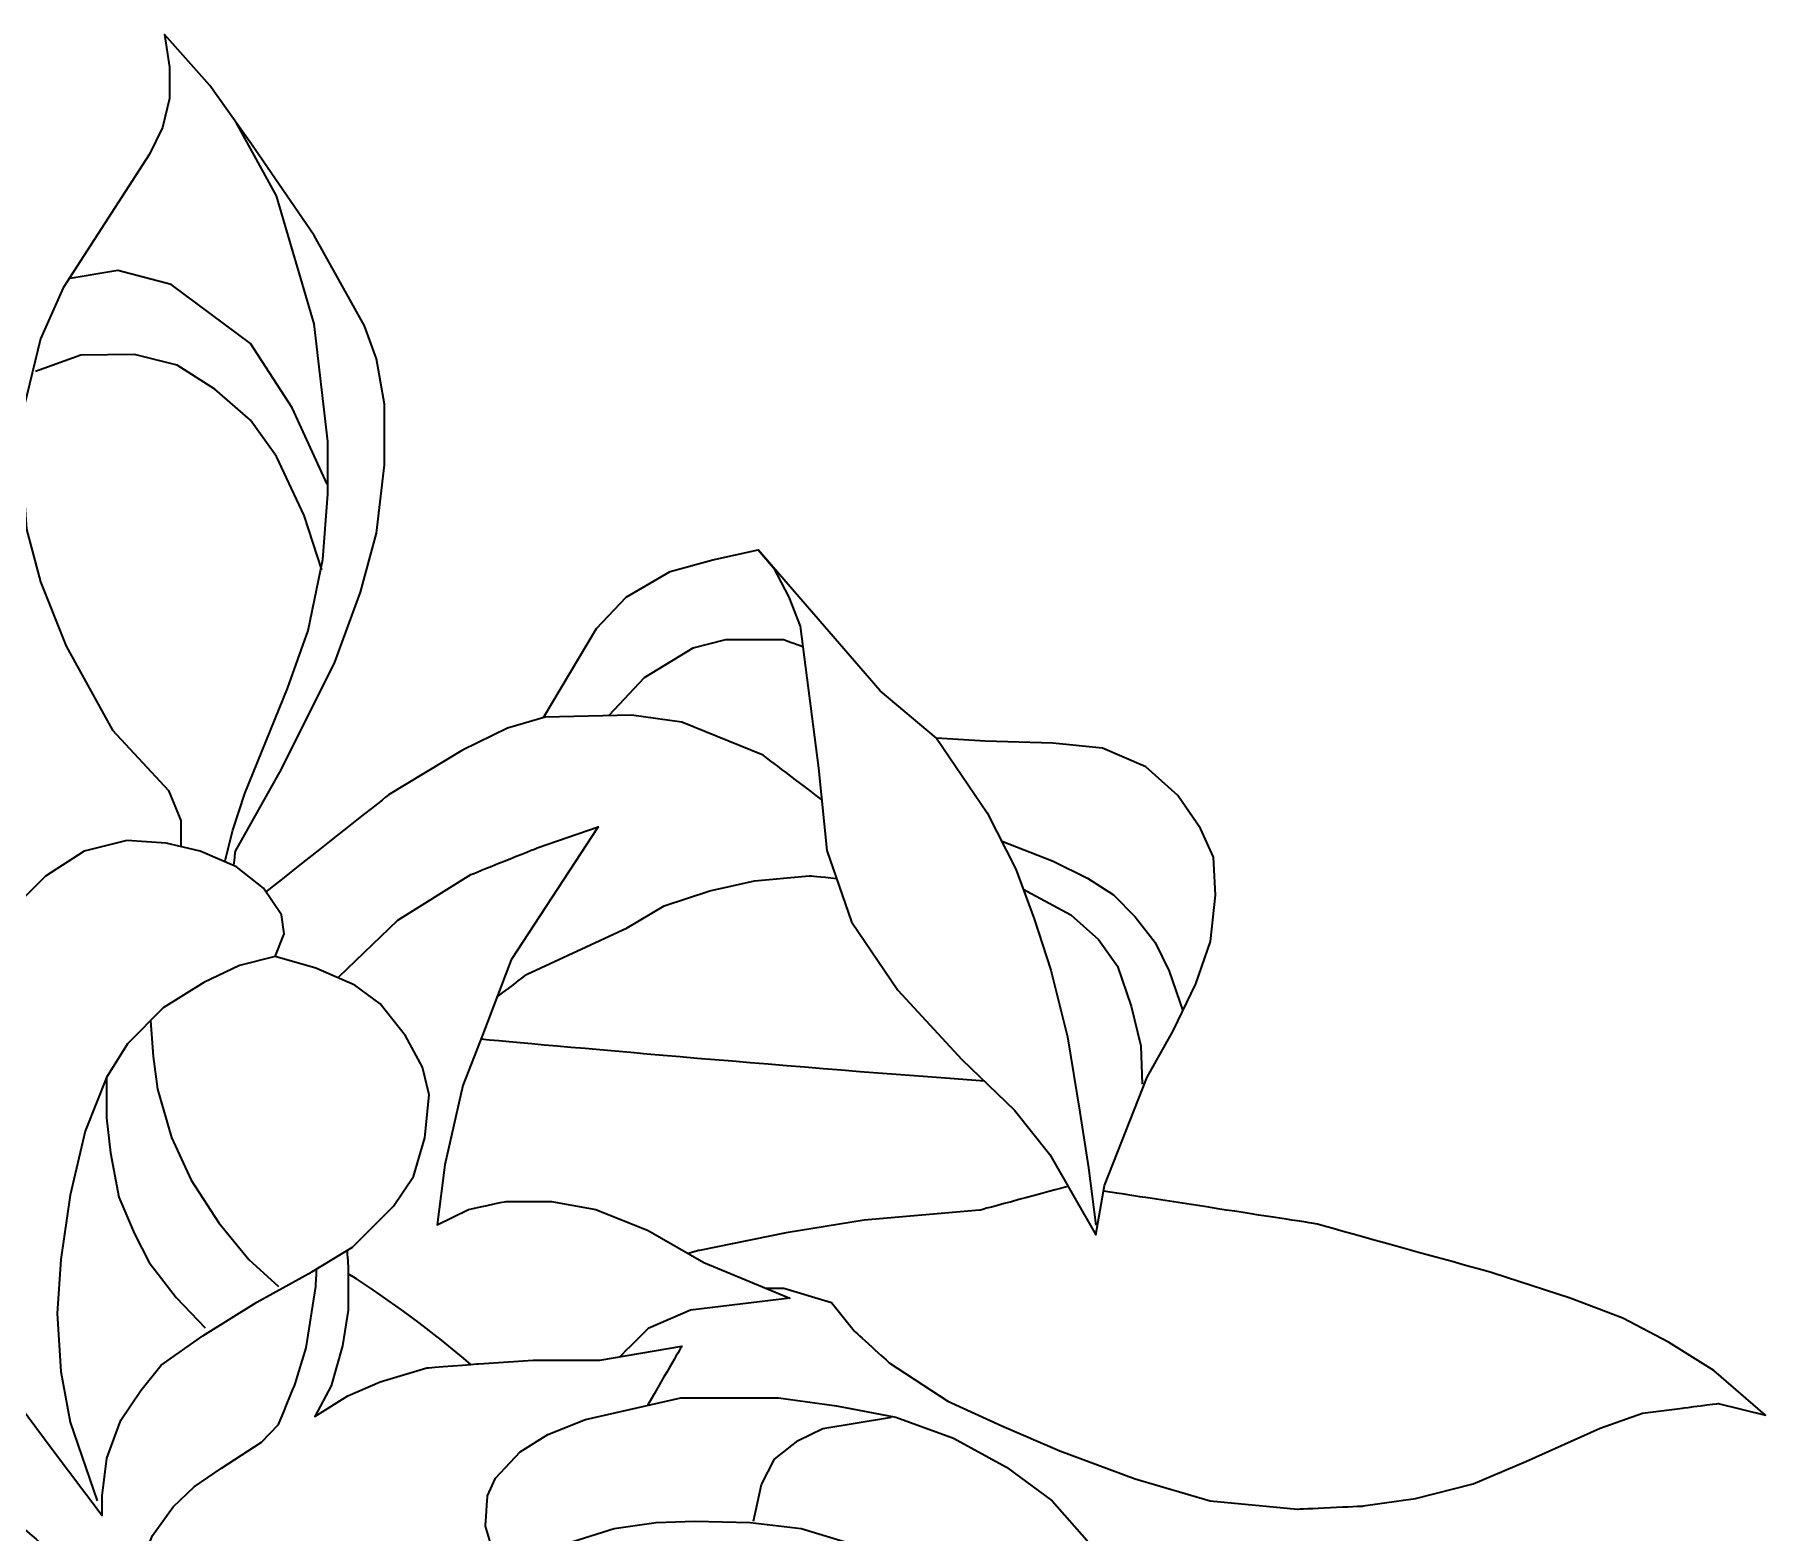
# Model space of a CAD drawing. Header units: millimetres. Extents: x -674 to -111, y -202 to 174.
# Drawn here: x -307.8 to -110.8, y 3.7 to 174.2 of the extents above; entities that cross this region are included whole.
import ezdxf

# ---------------------------------------------------------------- set-up
doc = ezdxf.new("R2010")
doc.units = ezdxf.units.MM
doc.layers.add('ceco.net 299', color=7, linetype='Continuous')

msp = doc.modelspace()

# ---------------------------------------------------------------- linework, layer by layer
at = {"layer": 'ceco.net 299', "color": 93, "lineweight": 35}
for points, knots in [([(-285.14, 79.62), (-285.04, 80.46), (-284.95, 81.26), (-284.95, 81.26), (-284.95, 81.26), (-284.95, 81.26), (-279.7, 90.58), (-279.7, 90.58), (-279.7, 90.58), (-279.7, 90.58), (-273.64, 102.75), (-273.64, 102.75), (-273.64, 102.75), (-273.64, 102.75), (-270.72, 110.75), (-270.72, 110.75), (-270.72, 110.75), (-270.72, 110.75), (-268.9, 117.44), (-268.9, 117.44), (-268.9, 117.44), (-268.9, 117.44), (-267.98, 125.21), (-267.98, 125.21), (-267.98, 125.21), (-267.98, 125.21), (-267.98, 132.12), (-267.98, 132.12), (-267.98, 132.12), (-267.98, 132.12), (-268.9, 137.27), (-268.9, 137.27), (-268.9, 137.27), (-268.9, 137.27), (-270.27, 141.04), (-270.27, 141.04), (-270.27, 141.04), (-270.27, 141.04), (-275.98, 151.33), (-275.98, 151.33), (-275.98, 151.33), (-275.98, 151.33), (-283.13, 161.73), (-283.13, 161.73), (-283.13, 161.73), (-283.13, 161.73), (-287.87, 168.41), (-287.87, 168.41), (-287.87, 168.41), (-287.87, 168.41), (-293.01, 174.19), (-293.01, 174.19), (-293.01, 174.19), (-293.01, 174.19), (-292.44, 170.47), (-292.44, 170.47), (-292.44, 170.47), (-292.44, 170.47), (-292.44, 166.93), (-292.44, 166.93), (-292.44, 166.93), (-292.44, 166.93), (-293.24, 163.61), (-293.24, 163.61), (-293.24, 163.61), (-293.24, 163.61), (-294.73, 160.58), (-294.73, 160.58), (-294.73, 160.58), (-294.73, 160.58), (-304.56, 145.38), (-304.56, 145.38), (-304.56, 145.38), (-304.56, 145.38), (-307.13, 139.55), (-307.13, 139.55), (-307.13, 139.55), (-307.13, 139.55), (-309.01, 131.89), (-309.01, 131.89), (-309.01, 131.89), (-309.01, 131.89), (-309.13, 123.89), (-309.13, 123.89), (-309.13, 123.89), (-309.13, 123.89), (-308.73, 117.89), (-308.73, 117.89), (-308.73, 117.89), (-308.73, 117.89), (-307.13, 111.89), (-307.13, 111.89), (-307.13, 111.89), (-307.13, 111.89), (-304.21, 104.58), (-304.21, 104.58), (-304.21, 104.58), (-304.21, 104.58), (-298.96, 95.03), (-298.96, 95.03), (-298.96, 95.03), (-298.96, 95.03), (-292.56, 88.17), (-292.56, 88.17), (-292.56, 88.17), (-292.56, 88.17), (-291.18, 84.75), (-291.18, 84.75), (-291.18, 84.75), (-291.18, 84.75), (-291.18, 83.16), (-291.18, 81.78)], [0.0174767, 0.0174767, 0.0174767, 0.0174767, 0.0333333, 0.0333333, 0.0333333, 0.0333333, 0.0666667, 0.0666667, 0.0666667, 0.0666667, 0.1, 0.1, 0.1, 0.1, 0.1333333, 0.1333333, 0.1333333, 0.1333333, 0.1666667, 0.1666667, 0.1666667, 0.1666667, 0.2, 0.2, 0.2, 0.2, 0.2333333, 0.2333333, 0.2333333, 0.2333333, 0.2666667, 0.2666667, 0.2666667, 0.2666667, 0.3, 0.3, 0.3, 0.3, 0.3333333, 0.3333333, 0.3333333, 0.3333333, 0.3666667, 0.3666667, 0.3666667, 0.3666667, 0.4, 0.4, 0.4, 0.4, 0.4333333, 0.4333333, 0.4333333, 0.4333333, 0.4666667, 0.4666667, 0.4666667, 0.4666667, 0.5, 0.5, 0.5, 0.5, 0.5333333, 0.5333333, 0.5333333, 0.5333333, 0.5666667, 0.5666667, 0.5666667, 0.5666667, 0.6, 0.6, 0.6, 0.6, 0.6333333, 0.6333333, 0.6333333, 0.6333333, 0.6666667, 0.6666667, 0.6666667, 0.6666667, 0.7, 0.7, 0.7, 0.7, 0.7333333, 0.7333333, 0.7333333, 0.7333333, 0.7666667, 0.7666667, 0.7666667, 0.7666667, 0.8, 0.8, 0.8, 0.8, 0.8333333, 0.8333333, 0.8333333, 0.8333333, 0.8666667, 0.8666667, 0.8666667, 0.8666667, 0.9, 0.9, 0.9, 0.9, 0.9189611, 0.9189611, 0.9189611, 0.9189611]), ([(-286.15, 80.04), (-286.15, 80.04), (-285.24, 83.66), (-285.24, 83.66), (-285.24, 83.66), (-285.24, 83.66), (-283.87, 87.83), (-283.87, 87.83), (-283.87, 87.83), (-283.87, 87.83), (-279.01, 99.78), (-279.01, 99.78), (-279.01, 99.78), (-279.01, 99.78), (-276.67, 106.35), (-276.67, 106.35), (-276.67, 106.35), (-276.67, 106.35), (-275.01, 114.46), (-275.01, 114.46), (-275.01, 114.46), (-275.01, 114.46), (-274.44, 121.89), (-274.44, 121.89), (-274.44, 121.89), (-274.44, 121.89), (-274.44, 127.89), (-274.44, 127.89), (-274.44, 127.89), (-274.44, 127.89), (-275.98, 141.27), (-275.98, 141.27), (-275.98, 141.27), (-275.98, 141.27), (-280.27, 155.84), (-280.27, 155.84), (-280.27, 155.84), (-280.27, 155.84), (-284.92, 164.25), (-284.92, 164.25)], [0, 0, 0, 0, 0.1, 0.1, 0.1, 0.1, 0.2, 0.2, 0.2, 0.2, 0.3, 0.3, 0.3, 0.3, 0.4, 0.4, 0.4, 0.4, 0.5, 0.5, 0.5, 0.5, 0.6, 0.6, 0.6, 0.6, 0.7, 0.7, 0.7, 0.7, 0.8, 0.8, 0.8, 0.8, 0.9, 0.9, 0.9, 0.9, 1, 1, 1, 1]), ([(-274.5, 123.04), (-274.5, 123.04), (-278.5, 131.72), (-278.5, 131.72), (-278.5, 131.72), (-278.5, 131.72), (-283.24, 139.04), (-283.24, 139.04), (-283.24, 139.04), (-283.24, 139.04), (-292.27, 145.73), (-292.27, 145.73), (-292.27, 145.73), (-292.27, 145.73), (-298.33, 147.33), (-298.33, 147.33), (-298.33, 147.33), (-298.33, 147.33), (-303.99, 146.41), (-303.99, 146.41)], [0, 0, 0, 0, 0.2, 0.2, 0.2, 0.2, 0.4, 0.4, 0.4, 0.4, 0.6, 0.6, 0.6, 0.6, 0.8, 0.8, 0.8, 0.8, 1, 1, 1, 1]), ([(-275.12, 113.26), (-275.12, 113.26), (-277.12, 119.44), (-277.12, 119.44), (-277.12, 119.44), (-277.12, 119.44), (-280.27, 126.18), (-280.27, 126.18), (-280.27, 126.18), (-280.27, 126.18), (-283.24, 130.29), (-283.24, 130.29), (-283.24, 130.29), (-283.24, 130.29), (-287.3, 133.84), (-287.3, 133.84), (-287.3, 133.84), (-287.3, 133.84), (-291.58, 136.58), (-291.58, 136.58), (-291.58, 136.58), (-291.58, 136.58), (-296.44, 137.78), (-296.44, 137.78), (-296.44, 137.78), (-296.44, 137.78), (-302.56, 137.72), (-302.56, 137.72), (-302.56, 137.72), (-302.56, 137.72), (-307.7, 135.84), (-307.7, 135.84)], [0, 0, 0, 0, 0.125, 0.125, 0.125, 0.125, 0.25, 0.25, 0.25, 0.25, 0.375, 0.375, 0.375, 0.375, 0.5, 0.5, 0.5, 0.5, 0.625, 0.625, 0.625, 0.625, 0.75, 0.75, 0.75, 0.75, 0.875, 0.875, 0.875, 0.875, 1, 1, 1, 1]), ([(-249.87, 96.47), (-249.87, 96.47), (-243.86, 106.58), (-243.86, 106.58), (-243.86, 106.58), (-243.86, 106.58), (-240.49, 110.18), (-240.49, 110.18), (-240.49, 110.18), (-240.49, 110.18), (-235.46, 113.09), (-235.46, 113.09), (-235.46, 113.09), (-235.46, 113.09), (-230.6, 114.41), (-230.6, 114.41), (-230.6, 114.41), (-230.6, 114.41), (-225.46, 115.55), (-225.46, 115.55)], [0, 0, 0, 0, 0.2, 0.2, 0.2, 0.2, 0.4, 0.4, 0.4, 0.4, 0.6, 0.6, 0.6, 0.6, 0.8, 0.8, 0.8, 0.8, 1, 1, 1, 1]), ([(-225.46, 115.55), (-225.46, 115.55), (-211.57, 99.49), (-211.57, 99.49), (-211.57, 99.49), (-211.57, 99.49), (-205.17, 94.12), (-205.17, 94.12), (-205.17, 94.12), (-205.17, 94.12), (-199.63, 93.78), (-199.63, 93.78), (-199.63, 93.78), (-199.63, 93.78), (-191.91, 93.55), (-191.91, 93.55), (-191.91, 93.55), (-191.91, 93.55), (-186.26, 92.98), (-186.26, 92.98), (-186.26, 92.98), (-186.26, 92.98), (-181.34, 90.86), (-181.34, 90.86), (-181.34, 90.86), (-181.34, 90.86), (-177.68, 87.6), (-177.68, 87.6), (-177.68, 87.6), (-177.68, 87.6), (-175.11, 83.83), (-175.11, 83.83), (-175.11, 83.83), (-175.11, 83.83), (-173.63, 80.57), (-173.63, 80.57), (-173.63, 80.57), (-173.63, 80.57), (-173.4, 76.23), (-173.4, 76.23), (-173.4, 76.23), (-173.4, 76.23), (-173.97, 70.97), (-173.97, 70.97), (-173.97, 70.97), (-173.97, 70.97), (-175.63, 66.17), (-175.63, 66.17), (-175.63, 66.17), (-175.63, 66.17), (-178.2, 60.8), (-178.2, 60.8), (-178.2, 60.8), (-178.2, 60.8), (-181.17, 55.54), (-181.17, 55.54), (-181.17, 55.54), (-181.17, 55.54), (-186.03, 43.2), (-186.03, 43.2), (-186.03, 43.2), (-186.03, 43.2), (-187, 37.6), (-187, 37.6), (-187, 37.6), (-187, 37.6), (-192.26, 46.74), (-192.26, 46.74), (-192.26, 46.74), (-192.26, 46.74), (-196.26, 51.77), (-196.26, 51.77), (-196.26, 51.77), (-196.26, 51.77), (-202.26, 57.54), (-202.26, 57.54), (-202.26, 57.54), (-202.26, 57.54), (-209.57, 65.43), (-209.57, 65.43), (-209.57, 65.43), (-209.57, 65.43), (-214.83, 73.2), (-214.83, 73.2), (-214.83, 73.2), (-214.83, 73.2), (-217.63, 81.32), (-217.63, 81.32), (-217.63, 81.32), (-217.63, 81.32), (-218.6, 90.69), (-218.6, 90.69), (-218.6, 90.69), (-218.6, 90.69), (-220.66, 106.86), (-220.66, 106.86), (-220.66, 106.86), (-220.66, 106.86), (-221.97, 110.18), (-221.97, 110.18), (-221.97, 110.18), (-221.97, 110.18), (-223.69, 113.49), (-223.69, 113.49), (-223.69, 113.49), (-223.69, 113.49), (-225.46, 115.55), (-225.46, 115.55), (-225.46, 115.55), (-225.46, 115.55), (-225.46, 115.55), (-225.46, 115.55)], [0, 0, 0, 0, 0.035714, 0.035714, 0.035714, 0.035714, 0.071429, 0.071429, 0.071429, 0.071429, 0.107143, 0.107143, 0.107143, 0.107143, 0.142857, 0.142857, 0.142857, 0.142857, 0.178571, 0.178571, 0.178571, 0.178571, 0.214286, 0.214286, 0.214286, 0.214286, 0.25, 0.25, 0.25, 0.25, 0.285714, 0.285714, 0.285714, 0.285714, 0.321429, 0.321429, 0.321429, 0.321429, 0.357143, 0.357143, 0.357143, 0.357143, 0.392857, 0.392857, 0.392857, 0.392857, 0.428571, 0.428571, 0.428571, 0.428571, 0.464286, 0.464286, 0.464286, 0.464286, 0.5, 0.5, 0.5, 0.5, 0.535714, 0.535714, 0.535714, 0.535714, 0.571429, 0.571429, 0.571429, 0.571429, 0.607143, 0.607143, 0.607143, 0.607143, 0.642857, 0.642857, 0.642857, 0.642857, 0.678571, 0.678571, 0.678571, 0.678571, 0.714286, 0.714286, 0.714286, 0.714286, 0.75, 0.75, 0.75, 0.75, 0.785714, 0.785714, 0.785714, 0.785714, 0.821429, 0.821429, 0.821429, 0.821429, 0.857143, 0.857143, 0.857143, 0.857143, 0.892857, 0.892857, 0.892857, 0.892857, 0.928571, 0.928571, 0.928571, 0.928571, 0.964286, 0.964286, 0.964286, 0.964286, 1, 1, 1, 1]), ([(-220.36, 104.51), (-221.12, 104.78), (-222.6, 105.32), (-222.6, 105.32), (-222.6, 105.32), (-222.6, 105.32), (-229.18, 105.32), (-229.18, 105.32), (-229.18, 105.32), (-229.18, 105.32), (-232.89, 104.35), (-232.89, 104.35), (-232.89, 104.35), (-232.89, 104.35), (-238.43, 100.98), (-238.43, 100.98), (-238.43, 100.98), (-238.43, 100.98), (-242.44, 96.69), (-242.44, 96.69)], [0.051558, 0.051558, 0.051558, 0.051558, 0.2, 0.2, 0.2, 0.2, 0.4, 0.4, 0.4, 0.4, 0.6, 0.6, 0.6, 0.6, 0.8, 0.8, 0.8, 0.8, 1, 1, 1, 1]), ([(-218.23, 87.13), (-221.44, 89.56), (-224.89, 92.18), (-224.89, 92.18), (-224.89, 92.18), (-224.89, 92.18), (-234.15, 95.95), (-234.15, 95.95), (-234.15, 95.95), (-234.15, 95.95), (-239.86, 96.75), (-239.86, 96.75), (-239.86, 96.75), (-239.86, 96.75), (-249.69, 96.52), (-249.69, 96.52), (-249.69, 96.52), (-249.69, 96.52), (-253.98, 95.26), (-253.98, 95.26), (-253.98, 95.26), (-253.98, 95.26), (-259.12, 92.75), (-259.12, 92.75), (-259.12, 92.75), (-259.12, 92.75), (-267.52, 87.66), (-267.52, 87.66), (-267.52, 87.66), (-267.52, 87.66), (-275.05, 81.71), (-281.48, 76.63)], [1.0178969, 1.0178969, 1.0178969, 1.0178969, 1.0384615, 1.0384615, 1.0384615, 1.0384615, 1.0769231, 1.0769231, 1.0769231, 1.0769231, 1.1153846, 1.1153846, 1.1153846, 1.1153846, 1.1538462, 1.1538462, 1.1538462, 1.1538462, 1.1923077, 1.1923077, 1.1923077, 1.1923077, 1.2307692, 1.2307692, 1.2307692, 1.2307692, 1.2692308, 1.2692308, 1.2692308, 1.2692308, 1.2912765, 1.2912765, 1.2912765, 1.2912765]), ([(-205.17, 94.12), (-205.17, 94.12), (-199.4, 85.6), (-199.4, 85.6), (-199.4, 85.6), (-199.4, 85.6), (-196.14, 79.2), (-196.14, 79.2), (-196.14, 79.2), (-196.14, 79.2), (-194.03, 73.54), (-194.03, 73.54), (-194.03, 73.54), (-194.03, 73.54), (-192.14, 67.72), (-192.14, 67.72), (-192.14, 67.72), (-192.14, 67.72), (-190.26, 60.11), (-190.26, 60.11), (-190.26, 60.11), (-190.26, 60.11), (-188.83, 51.54), (-188.83, 51.54), (-188.83, 51.54), (-188.83, 51.54), (-187.86, 45.2), (-187.86, 45.2), (-187.86, 45.2), (-187.86, 45.2), (-187, 38.68), (-187, 38.68)], [0, 0, 0, 0, 0.125, 0.125, 0.125, 0.125, 0.25, 0.25, 0.25, 0.25, 0.375, 0.375, 0.375, 0.375, 0.5, 0.5, 0.5, 0.5, 0.625, 0.625, 0.625, 0.625, 0.75, 0.75, 0.75, 0.75, 0.875, 0.875, 0.875, 0.875, 1, 1, 1, 1]), ([(-273.25, 66.83), (-273.2, 66.9), (-273.17, 66.94), (-273.17, 66.94), (-273.17, 66.94), (-273.17, 66.94), (-266.48, 73.4), (-266.48, 73.4), (-266.48, 73.4), (-266.48, 73.4), (-258.14, 78.6), (-258.14, 78.6), (-258.14, 78.6), (-258.14, 78.6), (-250.59, 81.63), (-250.59, 81.63), (-250.59, 81.63), (-250.59, 81.63), (-243.68, 84.03), (-243.68, 84.03), (-243.68, 84.03), (-243.68, 84.03), (-253.57, 68.89), (-253.57, 68.89), (-253.57, 68.89), (-253.57, 68.89), (-256.82, 60.31), (-256.82, 60.31), (-256.82, 60.31), (-256.82, 60.31), (-259.05, 54.6), (-259.05, 54.6), (-259.05, 54.6), (-259.05, 54.6), (-261.11, 45.57), (-261.11, 45.57), (-261.11, 45.57), (-261.11, 45.57), (-261.97, 38.71), (-261.97, 38.71), (-261.97, 38.71), (-261.97, 38.71), (-258.42, 40.48), (-258.42, 40.48), (-258.42, 40.48), (-258.42, 40.48), (-254.14, 41.4), (-254.14, 41.4), (-254.14, 41.4), (-254.14, 41.4), (-248.99, 41.4), (-248.99, 41.4), (-248.99, 41.4), (-248.99, 41.4), (-243.91, 40.48), (-243.91, 40.48), (-243.91, 40.48), (-243.91, 40.48), (-237.96, 38.08), (-237.96, 38.08), (-237.96, 38.08), (-237.96, 38.08), (-231.62, 34.43), (-231.62, 34.43), (-231.62, 34.43), (-231.62, 34.43), (-221.85, 30.37), (-221.85, 30.37), (-221.85, 30.37), (-221.85, 30.37), (-233.16, 29), (-233.16, 29), (-233.16, 29), (-233.16, 29), (-237.96, 26.94), (-237.96, 26.94), (-237.96, 26.94), (-237.96, 26.94), (-240.72, 24.18), (-241.21, 23.7)], [0.7132989, 0.7132989, 0.7132989, 0.7132989, 0.7142857, 0.7142857, 0.7142857, 0.7142857, 0.7272727, 0.7272727, 0.7272727, 0.7272727, 0.7402597, 0.7402597, 0.7402597, 0.7402598, 0.7532468, 0.7532468, 0.7532468, 0.7532468, 0.7662338, 0.7662338, 0.7662338, 0.7662338, 0.7792208, 0.7792208, 0.7792208, 0.7792208, 0.7922078, 0.7922078, 0.7922078, 0.7922078, 0.8051948, 0.8051948, 0.8051948, 0.8051948, 0.8181818, 0.8181818, 0.8181818, 0.8181818, 0.8311688, 0.8311688, 0.8311688, 0.8311688, 0.8441558, 0.8441558, 0.8441558, 0.8441559, 0.8571429, 0.8571429, 0.8571429, 0.8571429, 0.8701299, 0.8701299, 0.8701299, 0.8701299, 0.8831169, 0.8831169, 0.8831169, 0.8831169, 0.8961039, 0.8961039, 0.8961039, 0.8961039, 0.9090909, 0.9090909, 0.9090909, 0.9090909, 0.9220779, 0.9220779, 0.9220779, 0.9220779, 0.9350649, 0.9350649, 0.9350649, 0.9350649, 0.9480519, 0.9480519, 0.9480519, 0.948052, 0.9598931, 0.9598931, 0.9598931, 0.9598931]), ([(-280.44, 69.26), (-280.44, 69.26), (-275.81, 67.94), (-275.81, 67.94), (-275.81, 67.94), (-275.81, 67.94), (-271.35, 66), (-271.35, 66), (-271.35, 66), (-271.35, 66), (-268.49, 63.89), (-268.49, 63.89), (-268.49, 63.89), (-268.49, 63.89), (-265.58, 60.23), (-265.58, 60.23), (-265.58, 60.23), (-265.58, 60.23), (-263.64, 56.69), (-263.64, 56.69), (-263.64, 56.69), (-263.64, 56.69), (-262.89, 53.54), (-262.89, 53.54), (-262.89, 53.54), (-262.89, 53.54), (-263.41, 48.63), (-263.41, 48.63), (-263.41, 48.63), (-263.41, 48.63), (-264.67, 44.23), (-264.67, 44.23), (-264.67, 44.23), (-264.67, 44.23), (-266.95, 40.85), (-266.95, 40.85), (-266.95, 40.85), (-266.95, 40.85), (-271.64, 36.17), (-271.64, 36.17), (-271.64, 36.17), (-271.64, 36.17), (-276.27, 33.37), (-276.27, 33.37), (-276.27, 33.37), (-276.27, 33.37), (-282.5, 29.94), (-282.5, 29.94), (-282.5, 29.94), (-282.5, 29.94), (-288.67, 26.11), (-288.67, 26.11), (-288.67, 26.11), (-288.67, 26.11), (-293.41, 22.74), (-293.41, 22.74), (-293.41, 22.74), (-293.41, 22.74), (-295.7, 19.88), (-295.7, 19.88), (-295.7, 19.88), (-295.7, 19.88), (-297.98, 16.51), (-297.98, 16.51), (-297.98, 16.51), (-297.98, 16.51), (-299.58, 12.17), (-299.58, 12.17), (-299.58, 12.17), (-299.58, 12.17), (-300.1, 7.88), (-300.1, 7.88), (-300.1, 7.88), (-300.1, 7.88), (-300.1, 5.65), (-300.1, 5.65), (-300.1, 5.65), (-300.1, 5.65), (-305.81, 13.19), (-305.81, 13.19), (-305.81, 13.19), (-305.81, 13.19), (-309.41, 18.05), (-309.41, 18.05), (-309.41, 18.05), (-309.41, 18.05), (-312.27, 23.25), (-312.27, 23.25), (-312.27, 23.25), (-312.27, 23.25), (-314.33, 28.17), (-314.33, 28.17), (-314.33, 28.17), (-314.33, 28.17), (-316.1, 33.88), (-316.1, 33.88), (-316.1, 33.88), (-316.1, 33.88), (-317.19, 40.63), (-317.19, 40.63), (-317.19, 40.63), (-317.19, 40.63), (-317.7, 48.4), (-317.7, 48.4), (-317.7, 48.4), (-317.7, 48.4), (-317.3, 54.17), (-317.3, 54.17), (-317.3, 54.17), (-317.3, 54.17), (-316.33, 59.94), (-316.33, 59.94), (-316.33, 59.94), (-316.33, 59.94), (-314.56, 65.94), (-314.56, 65.94), (-314.56, 65.94), (-314.56, 65.94), (-311.47, 72.17), (-311.47, 72.17), (-311.47, 72.17), (-311.47, 72.17), (-309.13, 75.83), (-309.13, 75.83), (-309.13, 75.83), (-309.13, 75.83), (-306.56, 78.4), (-306.56, 78.4), (-306.56, 78.4), (-306.56, 78.4), (-302.16, 81.26), (-302.16, 81.26), (-302.16, 81.26), (-302.16, 81.26), (-297.3, 82.46), (-297.3, 82.46), (-297.3, 82.46), (-297.3, 82.46), (-292.84, 82.17), (-292.84, 82.17), (-292.84, 82.17), (-292.84, 82.17), (-288.95, 81.26), (-288.95, 81.26), (-288.95, 81.26), (-288.95, 81.26), (-284.84, 79.49), (-284.84, 79.49), (-284.84, 79.49), (-284.84, 79.49), (-281.75, 77.03), (-281.75, 77.03), (-281.75, 77.03), (-281.75, 77.03), (-279.7, 74), (-279.7, 74), (-279.7, 74), (-279.7, 74), (-279.41, 71.83), (-279.41, 71.83), (-279.41, 71.83), (-279.41, 71.83), (-280.44, 69.26), (-280.44, 69.26), (-280.44, 69.26), (-280.44, 69.26), (-280.44, 69.26), (-280.44, 69.26)], [0, 0, 0, 0, 0.02381, 0.02381, 0.02381, 0.02381, 0.047619, 0.047619, 0.047619, 0.047619, 0.071429, 0.071429, 0.071429, 0.071429, 0.095238, 0.095238, 0.095238, 0.095238, 0.119048, 0.119048, 0.119048, 0.119048, 0.142857, 0.142857, 0.142857, 0.142857, 0.166667, 0.166667, 0.166667, 0.166667, 0.190476, 0.190476, 0.190476, 0.190476, 0.214286, 0.214286, 0.214286, 0.214286, 0.238095, 0.238095, 0.238095, 0.238095, 0.261905, 0.261905, 0.261905, 0.261905, 0.285714, 0.285714, 0.285714, 0.285714, 0.309524, 0.309524, 0.309524, 0.309524, 0.333333, 0.333333, 0.333333, 0.333333, 0.357143, 0.357143, 0.357143, 0.357143, 0.380952, 0.380952, 0.380952, 0.380952, 0.404762, 0.404762, 0.404762, 0.404762, 0.428571, 0.428571, 0.428571, 0.428571, 0.452381, 0.452381, 0.452381, 0.452381, 0.47619, 0.47619, 0.47619, 0.47619, 0.5, 0.5, 0.5, 0.5, 0.52381, 0.52381, 0.52381, 0.52381, 0.547619, 0.547619, 0.547619, 0.547619, 0.571429, 0.571429, 0.571429, 0.571429, 0.595238, 0.595238, 0.595238, 0.595238, 0.619048, 0.619048, 0.619048, 0.619048, 0.642857, 0.642857, 0.642857, 0.642857, 0.666667, 0.666667, 0.666667, 0.666667, 0.690476, 0.690476, 0.690476, 0.690476, 0.714286, 0.714286, 0.714286, 0.714286, 0.738095, 0.738095, 0.738095, 0.738095, 0.761905, 0.761905, 0.761905, 0.761905, 0.785714, 0.785714, 0.785714, 0.785714, 0.809524, 0.809524, 0.809524, 0.809524, 0.833333, 0.833333, 0.833333, 0.833333, 0.857143, 0.857143, 0.857143, 0.857143, 0.880952, 0.880952, 0.880952, 0.880952, 0.904762, 0.904762, 0.904762, 0.904762, 0.928571, 0.928571, 0.928571, 0.928571, 0.952381, 0.952381, 0.952381, 0.952381, 0.97619, 0.97619, 0.97619, 0.97619, 1, 1, 1, 1]), ([(-197.78, 82.42), (-197.78, 82.42), (-191.86, 80.12), (-191.86, 80.12), (-191.86, 80.12), (-191.86, 80.12), (-187.97, 78.17), (-187.97, 78.17), (-187.97, 78.17), (-187.97, 78.17), (-185, 76.29), (-185, 76.29), (-185, 76.29), (-185, 76.29), (-182.54, 73.77), (-182.54, 73.77), (-182.54, 73.77), (-182.54, 73.77), (-180.26, 70.86), (-180.26, 70.86), (-180.26, 70.86), (-180.26, 70.86), (-178.66, 67.6), (-178.66, 67.6), (-178.66, 67.6), (-178.66, 67.6), (-177.11, 63.09), (-177.11, 63.09)], [0, 0, 0, 0, 0.142857, 0.142857, 0.142857, 0.142857, 0.285714, 0.285714, 0.285714, 0.285714, 0.428571, 0.428571, 0.428571, 0.428571, 0.571429, 0.571429, 0.571429, 0.571429, 0.714286, 0.714286, 0.714286, 0.714286, 0.857143, 0.857143, 0.857143, 0.857143, 1, 1, 1, 1]), ([(-255.19, 64.63), (-253.32, 66.05), (-251.74, 67.27), (-251.74, 67.27), (-251.74, 67.27), (-251.74, 67.27), (-240.38, 72.52), (-240.38, 72.52), (-240.38, 72.52), (-240.38, 72.52), (-236.15, 75.03), (-236.15, 75.03), (-236.15, 75.03), (-236.15, 75.03), (-230.95, 76.74), (-230.95, 76.74), (-230.95, 76.74), (-230.95, 76.74), (-225.86, 77.89), (-225.86, 77.89), (-225.86, 77.89), (-225.86, 77.89), (-219.63, 78.46), (-219.63, 78.46), (-219.63, 78.46), (-219.63, 78.46), (-218.33, 78.33), (-216.54, 78.16)], [1.0585282, 1.0585282, 1.0585282, 1.0585282, 1.1, 1.1, 1.1, 1.1, 1.2, 1.2, 1.2, 1.2, 1.3, 1.3, 1.3, 1.3, 1.4, 1.4, 1.4, 1.4, 1.5, 1.5, 1.5, 1.5, 1.6, 1.6, 1.6, 1.6, 1.631565, 1.631565, 1.631565, 1.631565]), ([(-195.3, 76.94), (-195.3, 76.94), (-189.86, 74), (-189.86, 74), (-189.86, 74), (-189.86, 74), (-186.71, 71.2), (-186.71, 71.2), (-186.71, 71.2), (-186.71, 71.2), (-184.54, 68.17), (-184.54, 68.17), (-184.54, 68.17), (-184.54, 68.17), (-183, 63.6), (-183, 63.6), (-183, 63.6), (-183, 63.6), (-181.91, 59.09), (-181.91, 59.09), (-181.91, 59.09), (-181.91, 59.09), (-181.74, 54.74), (-181.74, 54.74)], [0, 0, 0, 0, 0.166667, 0.166667, 0.166667, 0.166667, 0.333333, 0.333333, 0.333333, 0.333333, 0.5, 0.5, 0.5, 0.5, 0.666667, 0.666667, 0.666667, 0.666667, 0.833333, 0.833333, 0.833333, 0.833333, 1, 1, 1, 1]), ([(-280.44, 69.26), (-280.44, 69.26), (-284.5, 68.23), (-284.5, 68.23), (-284.5, 68.23), (-284.5, 68.23), (-288.55, 66.29), (-288.55, 66.29), (-288.55, 66.29), (-288.55, 66.29), (-293.18, 63.43), (-293.18, 63.43), (-293.18, 63.43), (-293.18, 63.43), (-297.24, 59.31), (-297.24, 59.31), (-297.24, 59.31), (-297.24, 59.31), (-299.64, 55.49), (-299.64, 55.49), (-299.64, 55.49), (-299.64, 55.49), (-302.04, 49.37), (-302.04, 49.37), (-302.04, 49.37), (-302.04, 49.37), (-303.76, 42.11), (-303.76, 42.11), (-303.76, 42.11), (-303.76, 42.11), (-304.84, 34.8), (-304.84, 34.8), (-304.84, 34.8), (-304.84, 34.8), (-305.24, 28.62), (-305.24, 28.62), (-305.24, 28.62), (-305.24, 28.62), (-304.84, 22.05), (-304.84, 22.05), (-304.84, 22.05), (-304.84, 22.05), (-303.76, 16.28), (-303.76, 16.28), (-303.76, 16.28), (-303.76, 16.28), (-300.67, 7.31), (-300.67, 7.31)], [0, 0, 0, 0, 0.083333, 0.083333, 0.083333, 0.083333, 0.166667, 0.166667, 0.166667, 0.166667, 0.25, 0.25, 0.25, 0.25, 0.333333, 0.333333, 0.333333, 0.333333, 0.416667, 0.416667, 0.416667, 0.416667, 0.5, 0.5, 0.5, 0.5, 0.583333, 0.583333, 0.583333, 0.583333, 0.666667, 0.666667, 0.666667, 0.666667, 0.75, 0.75, 0.75, 0.75, 0.833333, 0.833333, 0.833333, 0.833333, 0.916667, 0.916667, 0.916667, 0.916667, 1, 1, 1, 1]), ([(-294.6, 61.99), (-294.6, 61.99), (-294.33, 57.89), (-294.33, 57.89), (-294.33, 57.89), (-294.33, 57.89), (-293.81, 54.17), (-293.81, 54.17), (-293.81, 54.17), (-293.81, 54.17), (-292.21, 48.68), (-292.21, 48.68), (-292.21, 48.68), (-292.21, 48.68), (-289.98, 43.83), (-289.98, 43.83), (-289.98, 43.83), (-289.98, 43.83), (-286.84, 38.97), (-286.84, 38.97), (-286.84, 38.97), (-286.84, 38.97), (-283.41, 34.8), (-283.41, 34.8), (-283.41, 34.8), (-283.41, 34.8), (-280.04, 31.71), (-280.04, 31.71)], [0, 0, 0, 0, 0.142857, 0.142857, 0.142857, 0.142857, 0.285714, 0.285714, 0.285714, 0.285714, 0.428571, 0.428571, 0.428571, 0.428571, 0.571429, 0.571429, 0.571429, 0.571429, 0.714286, 0.714286, 0.714286, 0.714286, 0.857143, 0.857143, 0.857143, 0.857143, 1, 1, 1, 1]), ([(-299.64, 55.49), (-299.64, 55.49), (-299.64, 50.91), (-299.64, 50.91), (-299.64, 50.91), (-299.64, 50.91), (-299.18, 46.91), (-299.18, 46.91), (-299.18, 46.91), (-299.18, 46.91), (-298.21, 41.88), (-298.21, 41.88), (-298.21, 41.88), (-298.21, 41.88), (-296.44, 37.71), (-296.44, 37.71), (-296.44, 37.71), (-296.44, 37.71), (-294.78, 34.45), (-294.78, 34.45), (-294.78, 34.45), (-294.78, 34.45), (-291.7, 30.45), (-291.7, 30.45), (-291.7, 30.45), (-291.7, 30.45), (-288.38, 27.02), (-288.38, 27.02)], [0, 0, 0, 0, 0.142857, 0.142857, 0.142857, 0.142857, 0.285714, 0.285714, 0.285714, 0.285714, 0.428571, 0.428571, 0.428571, 0.428571, 0.571429, 0.571429, 0.571429, 0.571429, 0.714286, 0.714286, 0.714286, 0.714286, 0.857143, 0.857143, 0.857143, 0.857143, 1, 1, 1, 1]), ([(-190.16, 43.1), (-191.65, 42.7), (-200.25, 40.39), (-200.25, 40.39), (-200.25, 40.39), (-200.25, 40.39), (-213.39, 39.25), (-213.39, 39.25), (-213.39, 39.25), (-213.39, 39.25), (-222.25, 37.82), (-222.25, 37.82), (-222.25, 37.82), (-222.25, 37.82), (-232.14, 35.82), (-232.14, 35.82), (-232.14, 35.82), (-232.14, 35.82), (-232.64, 35.67), (-233.4, 35.45)], [0.802476, 0.802476, 0.802476, 0.802476, 0.8285714, 0.8285714, 0.8285714, 0.8285714, 0.8571429, 0.8571429, 0.8571429, 0.8571429, 0.8857143, 0.8857143, 0.8857143, 0.8857143, 0.9142857, 0.9142857, 0.9142857, 0.9142857, 0.9210513, 0.9210513, 0.9210513, 0.9210513]), ([(-224.65, 31.53), (-223.49, 31.53), (-222.54, 31.53), (-222.54, 31.53), (-222.54, 31.53), (-222.54, 31.53), (-217.11, 29.87), (-217.11, 29.87), (-217.11, 29.87), (-217.11, 29.87), (-214.53, 26.67), (-214.53, 26.67), (-214.53, 26.67), (-214.53, 26.67), (-210.53, 23.01), (-210.53, 23.01), (-210.53, 23.01), (-210.53, 23.01), (-203.85, 18.67), (-203.85, 18.67), (-203.85, 18.67), (-203.85, 18.67), (-197.73, 15.87), (-197.73, 15.87), (-197.73, 15.87), (-197.73, 15.87), (-191.1, 13.01), (-191.1, 13.01), (-191.1, 13.01), (-191.1, 13.01), (-182.53, 9.81), (-182.53, 9.81), (-182.53, 9.81), (-182.53, 9.81), (-174.02, 7.3), (-174.02, 7.3), (-174.02, 7.3), (-174.02, 7.3), (-164.07, 6.38), (-164.07, 6.38), (-164.07, 6.38), (-164.07, 6.38), (-156.58, 6.73), (-156.58, 6.73), (-156.58, 6.73), (-156.58, 6.73), (-150.64, 7.58), (-150.64, 7.58), (-150.64, 7.58), (-150.64, 7.58), (-144.07, 9.24), (-144.07, 9.24), (-144.07, 9.24), (-144.07, 9.24), (-138.07, 11.81), (-138.07, 11.81), (-138.07, 11.81), (-138.07, 11.81), (-129.61, 15.59), (-129.61, 15.59), (-129.61, 15.59), (-129.61, 15.59), (-124.81, 17.3), (-124.81, 17.3), (-124.81, 17.3), (-124.81, 17.3), (-120.24, 17.87), (-120.24, 17.87), (-120.24, 17.87), (-120.24, 17.87), (-116.18, 18.39), (-116.18, 18.39), (-116.18, 18.39), (-116.18, 18.39), (-110.81, 17.07), (-110.81, 17.07), (-110.81, 17.07), (-110.81, 17.07), (-116.69, 22.16), (-116.69, 22.16), (-116.69, 22.16), (-116.69, 22.16), (-121.84, 25.36), (-121.84, 25.36), (-121.84, 25.36), (-121.84, 25.36), (-127.04, 28.1), (-127.04, 28.1), (-127.04, 28.1), (-127.04, 28.1), (-133.04, 30.39), (-133.04, 30.39), (-133.04, 30.39), (-133.04, 30.39), (-141.78, 33.24), (-141.78, 33.24), (-141.78, 33.24), (-141.78, 33.24), (-162.01, 38.85), (-162.01, 38.85), (-162.01, 38.85), (-162.01, 38.85), (-178.49, 41.39), (-186.14, 42.57)], [1.0744874, 1.0744874, 1.0744874, 1.0744874, 1.0857143, 1.0857143, 1.0857143, 1.0857143, 1.1142857, 1.1142857, 1.1142857, 1.1142857, 1.1428571, 1.1428571, 1.1428571, 1.1428572, 1.1714286, 1.1714286, 1.1714286, 1.1714286, 1.2, 1.2, 1.2, 1.2, 1.2285714, 1.2285714, 1.2285714, 1.2285714, 1.2571429, 1.2571429, 1.2571429, 1.2571429, 1.2857143, 1.2857143, 1.2857143, 1.2857143, 1.3142857, 1.3142857, 1.3142857, 1.3142857, 1.3428571, 1.3428571, 1.3428571, 1.3428572, 1.3714286, 1.3714286, 1.3714286, 1.3714286, 1.4, 1.4, 1.4, 1.4, 1.4285714, 1.4285714, 1.4285714, 1.4285714, 1.4571429, 1.4571429, 1.4571429, 1.4571429, 1.4857143, 1.4857143, 1.4857143, 1.4857143, 1.5142857, 1.5142857, 1.5142857, 1.5142857, 1.5428571, 1.5428571, 1.5428571, 1.5428572, 1.5714286, 1.5714286, 1.5714286, 1.5714286, 1.6, 1.6, 1.6, 1.6, 1.6285714, 1.6285714, 1.6285714, 1.6285714, 1.6571429, 1.6571429, 1.6571429, 1.6571429, 1.6857143, 1.6857143, 1.6857143, 1.6857143, 1.7142857, 1.7142857, 1.7142857, 1.7142857, 1.7428571, 1.7428571, 1.7428571, 1.7428572, 1.7714286, 1.7714286, 1.7714286, 1.7714286, 1.7933749, 1.7933749, 1.7933749, 1.7933749]), ([(-272.24, 35.81), (-272.17, 34.73), (-272.1, 33.65), (-272.1, 33.65), (-272.1, 33.65), (-272.1, 33.65), (-272.1, 29.02), (-272.1, 29.02), (-272.1, 29.02), (-272.1, 29.02), (-272.78, 24.97), (-272.78, 24.97), (-272.78, 24.97), (-272.78, 24.97), (-274.04, 20.4), (-274.04, 20.4), (-274.04, 20.4), (-274.04, 20.4), (-275.92, 16.91), (-275.92, 16.91), (-275.92, 16.91), (-275.92, 16.91), (-272.15, 19.25), (-272.15, 19.25), (-272.15, 19.25), (-272.15, 19.25), (-268.49, 20.85), (-268.49, 20.85), (-268.49, 20.85), (-268.49, 20.85), (-263.18, 22.45), (-263.18, 22.45), (-263.18, 22.45), (-263.18, 22.45), (-257.24, 22.91), (-257.24, 22.91), (-257.24, 22.91), (-257.24, 22.91), (-251.06, 23.31), (-251.06, 23.31), (-251.06, 23.31), (-251.06, 23.31), (-243.46, 23.31), (-243.46, 23.31), (-243.46, 23.31), (-243.46, 23.31), (-234.15, 24.91), (-234.15, 24.91), (-234.15, 24.91), (-234.15, 24.91), (-235.85, 21.96), (-238.05, 18.17)], [1.0089816, 1.0089816, 1.0089816, 1.0089816, 1.0178571, 1.0178571, 1.0178571, 1.0178572, 1.0357143, 1.0357143, 1.0357143, 1.0357143, 1.0535714, 1.0535714, 1.0535714, 1.0535714, 1.0714286, 1.0714286, 1.0714286, 1.0714286, 1.0892857, 1.0892857, 1.0892857, 1.0892857, 1.1071429, 1.1071429, 1.1071429, 1.1071429, 1.125, 1.125, 1.125, 1.125, 1.1428571, 1.1428571, 1.1428571, 1.1428572, 1.1607143, 1.1607143, 1.1607143, 1.1607143, 1.1785714, 1.1785714, 1.1785714, 1.1785714, 1.1964286, 1.1964286, 1.1964286, 1.1964286, 1.2142857, 1.2142857, 1.2142857, 1.2142857, 1.2206328, 1.2206328, 1.2206328, 1.2206328]), ([(-315.91, 10.17), (-312.2, 6.94), (-306.73, 2.16), (-306.73, 2.16), (-306.73, 2.16), (-306.73, 2.16), (-305.24, -0.01), (-305.24, -0.01), (-305.24, -0.01), (-305.24, -0.01), (-304.1, -2.75), (-304.1, -2.75), (-304.1, -2.75), (-304.1, -2.75), (-304.1, -6.12), (-304.1, -6.12), (-304.1, -6.12), (-304.1, -6.12), (-304.84, -9.15), (-304.84, -9.15), (-304.84, -9.15), (-304.84, -9.15), (-297.58, -5.61), (-297.58, -5.61), (-297.58, -5.61), (-297.58, -5.61), (-295.93, -0.58), (-295.93, -0.58), (-295.93, -0.58), (-295.93, -0.58), (-294.38, 3.36), (-294.38, 3.36), (-294.38, 3.36), (-294.38, 3.36), (-292.04, 6.62), (-292.04, 6.62), (-292.04, 6.62), (-292.04, 6.62), (-289.64, 8.91), (-289.64, 8.91), (-289.64, 8.91), (-289.64, 8.91), (-286.55, 11.02), (-286.55, 11.02), (-286.55, 11.02), (-286.55, 11.02), (-281.98, 13.99), (-281.98, 13.99), (-281.98, 13.99), (-281.98, 13.99), (-280.04, 15.99), (-280.04, 15.99), (-280.04, 15.99), (-280.04, 15.99), (-278.15, 20.62), (-278.15, 20.62), (-278.15, 20.62), (-278.15, 20.62), (-276.9, 24.74), (-276.9, 24.74), (-276.9, 24.74), (-276.9, 24.74), (-275.81, 31.71), (-275.81, 31.71), (-275.81, 31.71), (-275.81, 31.71), (-275.75, 32.69), (-275.68, 33.72)], [0.6667626, 0.6667626, 0.6667626, 0.6667626, 0.6785714, 0.6785714, 0.6785714, 0.6785714, 0.6964286, 0.6964286, 0.6964286, 0.6964286, 0.7142857, 0.7142857, 0.7142857, 0.7142857, 0.7321429, 0.7321429, 0.7321429, 0.7321429, 0.75, 0.75, 0.75, 0.75, 0.7678571, 0.7678571, 0.7678571, 0.7678572, 0.7857143, 0.7857143, 0.7857143, 0.7857143, 0.8035714, 0.8035714, 0.8035714, 0.8035714, 0.8214286, 0.8214286, 0.8214286, 0.8214286, 0.8392857, 0.8392857, 0.8392857, 0.8392857, 0.8571429, 0.8571429, 0.8571429, 0.8571429, 0.875, 0.875, 0.875, 0.875, 0.8928571, 0.8928571, 0.8928571, 0.8928572, 0.9107143, 0.9107143, 0.9107143, 0.9107143, 0.9285714, 0.9285714, 0.9285714, 0.9285714, 0.9464286, 0.9464286, 0.9464286, 0.9464286, 0.9549248, 0.9549248, 0.9549248, 0.9549248]), ([(-258.69, -7.35), (-258.42, -6.51), (-258.21, -5.84), (-258.21, -5.84), (-258.21, -5.84), (-258.21, -5.84), (-254.55, -1.26), (-254.55, -1.26), (-254.55, -1.26), (-254.55, -1.26), (-255.81, 2.16), (-255.81, 2.16), (-255.81, 2.16), (-255.81, 2.16), (-255.81, 2.16), (-255.81, 2.16), (-255.81, 2.16), (-256.49, 4.45), (-256.49, 4.45), (-256.49, 4.45), (-256.49, 4.45), (-256.26, 7.88), (-256.26, 7.88), (-256.26, 7.88), (-256.26, 7.88), (-255.35, 9.88), (-255.35, 9.88), (-255.35, 9.88), (-255.35, 9.88), (-252.55, 12.91), (-252.55, 12.91), (-252.55, 12.91), (-252.55, 12.91), (-249.41, 14.85), (-249.41, 14.85), (-249.41, 14.85), (-249.41, 14.85), (-245.12, 16.57), (-245.12, 16.57), (-245.12, 16.57), (-245.12, 16.57), (-234.26, 19.02), (-234.26, 19.02), (-234.26, 19.02), (-234.26, 19.02), (-223.12, 19.02), (-223.12, 19.02), (-223.12, 19.02), (-223.12, 19.02), (-216.55, 18.11), (-216.55, 18.11), (-216.55, 18.11), (-216.55, 18.11), (-209.8, 16.85), (-209.8, 16.85), (-209.8, 16.85), (-209.8, 16.85), (-203.23, 14.45), (-203.23, 14.45), (-203.23, 14.45), (-203.23, 14.45), (-197.17, 11.14), (-197.17, 11.14), (-197.17, 11.14), (-197.17, 11.14), (-191.97, 7.31), (-191.97, 7.31), (-191.97, 7.31), (-191.97, 7.31), (-188.03, 2.85), (-188.03, 2.85), (-188.03, 2.85), (-188.03, 2.85), (-184.54, -2.12), (-184.54, -2.12), (-184.54, -2.12), (-184.54, -2.12), (-181.68, -7.84), (-181.68, -7.84), (-181.68, -7.84), (-181.68, -7.84), (-179.28, -13.72), (-179.28, -13.72), (-179.28, -13.72), (-179.28, -13.72), (-177.8, -20.24), (-177.8, -20.24), (-177.8, -20.24), (-177.8, -20.24), (-175.97, -32.64), (-175.97, -32.64), (-175.97, -32.64), (-175.97, -32.64), (-175.4, -43.38), (-175.4, -43.38), (-175.4, -43.38), (-175.4, -43.38), (-175.4, -54.13), (-175.4, -54.13), (-175.4, -54.13), (-175.4, -54.13), (-178.37, -48.53), (-178.37, -48.53), (-178.37, -48.53), (-178.37, -48.53), (-183.23, -42.41), (-183.23, -42.41), (-183.23, -42.41), (-183.23, -42.41), (-190.43, -36.47), (-190.43, -36.47), (-190.43, -36.47), (-190.43, -36.47), (-199.57, -32.41), (-199.57, -32.41), (-199.57, -32.41), (-199.57, -32.41), (-210.49, -29.55), (-210.49, -29.55), (-210.49, -29.55), (-210.49, -29.55), (-218.95, -28.93), (-218.95, -28.93), (-218.95, -28.93), (-218.95, -28.93), (-221.07, -28.94), (-223.11, -28.96)], [0.9175104, 0.9175104, 0.9175104, 0.9175104, 0.9268293, 0.9268293, 0.9268293, 0.9268293, 0.9512195, 0.9512195, 0.9512195, 0.9512195, 0.9756098, 0.9756098, 0.9756098, 0.9756098, 1, 1, 1, 1.0243902, 1.0243902, 1.0243902, 1.0243903, 1.0487805, 1.0487805, 1.0487805, 1.0487805, 1.0731707, 1.0731707, 1.0731707, 1.0731707, 1.097561, 1.097561, 1.097561, 1.097561, 1.1219512, 1.1219512, 1.1219512, 1.1219512, 1.1463415, 1.1463415, 1.1463415, 1.1463415, 1.1707317, 1.1707317, 1.1707317, 1.1707317, 1.195122, 1.195122, 1.195122, 1.195122, 1.2195122, 1.2195122, 1.2195122, 1.2195122, 1.2439024, 1.2439024, 1.2439024, 1.2439024, 1.2682927, 1.2682927, 1.2682927, 1.2682927, 1.2926829, 1.2926829, 1.2926829, 1.2926829, 1.3170732, 1.3170732, 1.3170732, 1.3170732, 1.3414634, 1.3414634, 1.3414634, 1.3414634, 1.3658537, 1.3658537, 1.3658537, 1.3658537, 1.3902439, 1.3902439, 1.3902439, 1.3902439, 1.4146341, 1.4146341, 1.4146341, 1.4146342, 1.4390244, 1.4390244, 1.4390244, 1.4390244, 1.4634146, 1.4634146, 1.4634146, 1.4634146, 1.4878049, 1.4878049, 1.4878049, 1.4878049, 1.5121951, 1.5121951, 1.5121951, 1.5121951, 1.5365854, 1.5365854, 1.5365854, 1.5365854, 1.5609756, 1.5609756, 1.5609756, 1.5609756, 1.5853659, 1.5853659, 1.5853659, 1.5853659, 1.6097561, 1.6097561, 1.6097561, 1.6097561, 1.6341463, 1.6341463, 1.6341463, 1.6341464, 1.6585366, 1.6585366, 1.6585366, 1.6585366, 1.6711819, 1.6711819, 1.6711819, 1.6711819]), ([(-225.98, 5.02), (-225.98, 5.02), (-225.06, 9.19), (-225.06, 9.19), (-225.06, 9.19), (-225.06, 9.19), (-223.58, 12.05), (-223.58, 12.05), (-223.58, 12.05), (-223.58, 12.05), (-220.89, 14.17), (-220.89, 14.17), (-220.89, 14.17), (-220.89, 14.17), (-218.09, 15.54), (-218.09, 15.54), (-218.09, 15.54), (-218.09, 15.54), (-210.26, 16.85), (-210.26, 16.85)], [0, 0, 0, 0, 0.2, 0.2, 0.2, 0.2, 0.4, 0.4, 0.4, 0.4, 0.6, 0.6, 0.6, 0.6, 0.8, 0.8, 0.8, 0.8, 1, 1, 1, 1]), ([(-253.98, -0.81), (-253.98, -0.81), (-246.55, 2.68), (-246.55, 2.68), (-246.55, 2.68), (-246.55, 2.68), (-241.86, 4.16), (-241.86, 4.16), (-241.86, 4.16), (-241.86, 4.16), (-237.06, 4.85), (-237.06, 4.85), (-237.06, 4.85), (-237.06, 4.85), (-232.66, 5.02), (-232.66, 5.02), (-232.66, 5.02), (-232.66, 5.02), (-226.38, 4.85), (-226.38, 4.85), (-226.38, 4.85), (-226.38, 4.85), (-220.55, 4.16), (-220.55, 4.16), (-220.55, 4.16), (-220.55, 4.16), (-208.26, 0.45), (-208.26, 0.45), (-208.26, 0.45), (-208.26, 0.45), (-196.54, -6.01), (-196.54, -6.01), (-196.54, -6.01), (-196.54, -6.01), (-188.2, -13.21), (-188.2, -13.21), (-188.2, -13.21), (-188.2, -13.21), (-184.77, -17.84), (-184.77, -17.84), (-184.77, -17.84), (-184.77, -17.84), (-181.86, -23.04), (-181.86, -23.04), (-181.86, -23.04), (-181.86, -23.04), (-179.46, -28.7), (-179.46, -28.7), (-179.46, -28.7), (-179.46, -28.7), (-177.51, -34.81), (-177.51, -34.81), (-177.51, -34.81), (-177.51, -34.81), (-176.25, -41.78), (-176.25, -41.78), (-176.25, -41.78), (-176.25, -41.78), (-175.4, -48.99), (-175.4, -48.99)], [0, 0, 0, 0, 0.066667, 0.066667, 0.066667, 0.066667, 0.133333, 0.133333, 0.133333, 0.133333, 0.2, 0.2, 0.2, 0.2, 0.266667, 0.266667, 0.266667, 0.266667, 0.333333, 0.333333, 0.333333, 0.333333, 0.4, 0.4, 0.4, 0.4, 0.466667, 0.466667, 0.466667, 0.466667, 0.533333, 0.533333, 0.533333, 0.533333, 0.6, 0.6, 0.6, 0.6, 0.666667, 0.666667, 0.666667, 0.666667, 0.733333, 0.733333, 0.733333, 0.733333, 0.8, 0.8, 0.8, 0.8, 0.866667, 0.866667, 0.866667, 0.866667, 0.933333, 0.933333, 0.933333, 0.933333, 1, 1, 1, 1])]:
    msp.add_open_spline(points, degree=3, knots=knots, dxfattribs=at)
for points in [[(-199.7, 55.09), (-220.38, 56.56), (-247.06, 58.93), (-257.01, 59.84)], [(-258.16, 22.84), (-262.53, 26.57), (-267.18, 30.03), (-272.1, 33.16)]]:
    msp.add_open_spline(points, degree=3, dxfattribs=at)

doc.saveas('drawing.dxf')
